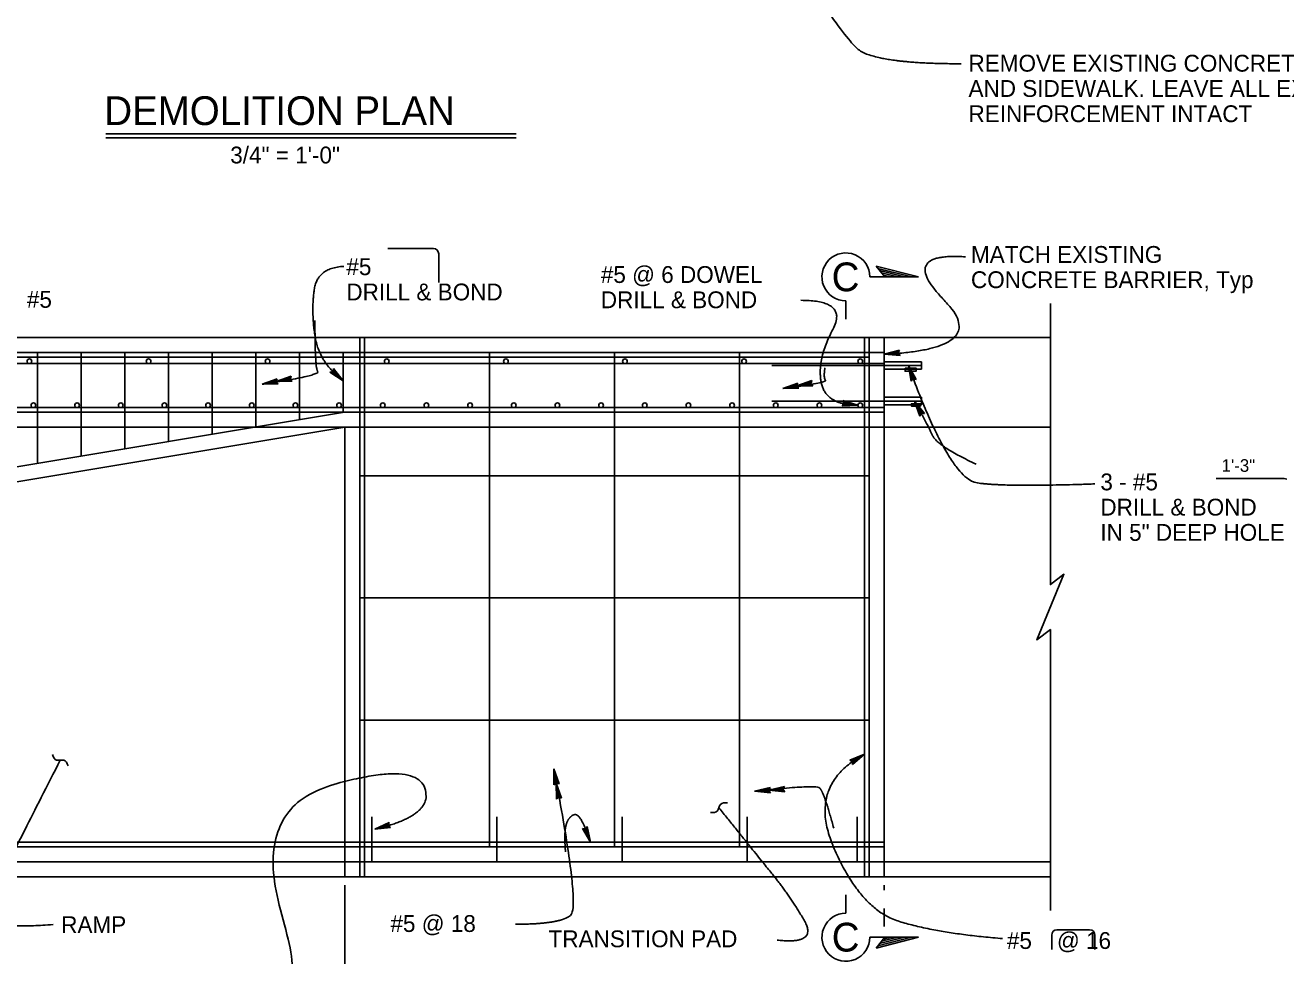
# Model space of a CAD drawing. Extents: x 0 to 2.83, y 0 to 1.83.
# Drawn here: x 0.891 to 1.767, y 0.388 to 1.035 of the extents above; entities that cross this region are included whole.
import ezdxf

# ---------------------------------------------------------------- set-up
doc = ezdxf.new("R2010")
doc.units = 0
for name, color, linetype in [('str_Concrete-A', 7, 'Continuous'), ('str_Dimensions-A', 7, 'Continuous'), ('str_Existing-Concrete-A', 7, 'Continuous'), ('str_Guideline-NoPlot-A', 7, 'Continuous'), ('str_Masking-Shape-A', 7, 'Continuous'), ('str_Reinforcement-B', 7, 'Continuous'), ('str_Text-A', 7, 'Continuous')]:
    doc.layers.add(name, color=color, linetype=linetype)

msp = doc.modelspace()

# ---------------------------------------------------------------- linework, layer by layer
at = {"layer": 'str_Concrete-A'}
for p, q in [((0.77726, 0.81756), (1.48829, 0.81756)), ((1.48829, 0.44256), (1.48829, 0.81756)), ((1.48829, 0.75506), (0.77726, 0.75506)), ((0.80079, 0.70298), (1.11329, 0.75506)), ((1.11329, 0.44256), (1.11329, 0.75506)), ((0.77726, 0.45298), (1.48829, 0.45298)), ((0.77726, 0.44256), (1.48829, 0.44256))]:
    msp.add_line(p, q, dxfattribs=at)
at = {"layer": 'str_Dimensions-A'}
for p, q in [((1.11329, 0.43671), (1.11329, 0.33657)), ((1.48829, 0.43671), (1.48829, 0.43318)), ((1.48829, 0.4206), (1.48829, 0.40809))]:
    msp.add_line(p, q, dxfattribs=at)
at = {"layer": 'str_Existing-Concrete-A'}
for p, q in [((1.48829, 0.81756), (1.60384, 0.81756)), ((1.48829, 0.80063), (1.51433, 0.80063)), ((1.51433, 0.80063), (1.51433, 0.79542)), ((1.48829, 0.79542), (1.51433, 0.79542)), ((1.48829, 0.77589), (1.51433, 0.77589)), ((1.51433, 0.77589), (1.51433, 0.77068)), ((1.48829, 0.77068), (1.51433, 0.77068)), ((1.48829, 0.75506), (1.60384, 0.75506)), ((1.48829, 0.45298), (1.60384, 0.45298)), ((1.48829, 0.44256), (1.60384, 0.44256))]:
    msp.add_line(p, q, dxfattribs=at)
msp.add_lwpolyline([(1.60384, 0.841), (1.60384, 0.64568), (1.61321, 0.65286), (1.59446, 0.60726), (1.60384, 0.61443), (1.60384, 0.41912)], dxfattribs=at)
at = {"layer": 'str_Guideline-NoPlot-A'}
for p, q in [((1.12371, 0.44256), (1.12371, 0.81756)), ((1.12696, 0.44256), (1.12696, 0.81756)), ((1.47462, 0.44256), (1.47462, 0.81756)), ((1.47787, 0.44256), (1.47787, 0.81756)), ((0.77726, 0.80714), (1.48829, 0.80714)), ((0.77726, 0.79933), (1.48829, 0.79933)), ((0.77726, 0.76873), (1.48829, 0.76873)), ((1.48829, 0.76548), (0.77726, 0.76548)), ((0.79908, 0.71325), (1.11158, 0.76533)), ((0.66236, 0.46665), (1.48829, 0.46665)), ((0.6768, 0.46339), (1.48829, 0.46339))]:
    msp.add_line(p, q, dxfattribs=at)
at = {"layer": 'str_Masking-Shape-A'}
for points in [[(1.50287, 0.79624), (1.51041, 0.79624), (1.51041, 0.79396), (1.50287, 0.79396)], [(1.51344, 0.77142), (1.50725, 0.77142), (1.50725, 0.76974), (1.51344, 0.76974)]]:
    msp.add_lwpolyline(points, close=True, dxfattribs=at)
at = {"layer": 'str_Reinforcement-B'}
for p, q in [((1.1749, 0.87931), (1.14314, 0.87931)), ((1.17859, 0.85568), (1.17859, 0.87562)), ((0.89973, 0.80714), (0.89973, 0.73003)), ((0.93009, 0.80714), (0.93009, 0.73509)), ((0.96045, 0.80714), (0.96045, 0.74015)), ((0.99081, 0.80714), (0.99081, 0.74521)), ((1.02117, 0.80714), (1.02117, 0.75027)), ((1.05153, 0.80714), (1.05153, 0.75533)), ((1.08189, 0.80714), (1.08189, 0.76039)), ((1.11225, 0.80714), (1.11225, 0.76545)), ((1.12696, 0.46339), (1.12696, 0.80714)), ((1.21388, 0.46339), (1.21388, 0.80714)), ((1.30079, 0.46339), (1.30079, 0.80714)), ((1.3877, 0.46339), (1.3877, 0.80714)), ((1.47462, 0.46339), (1.47462, 0.80714)), ((0.77726, 0.80389), (1.47787, 0.80389)), ((1.41017, 0.79803), (1.51433, 0.79803)), ((1.41017, 0.77329), (1.51433, 0.77329)), ((0.77726, 0.76548), (1.47787, 0.76548)), ((1.12371, 0.72133), (1.47787, 0.72133)), ((1.71913, 0.71934), (1.76627, 0.71934)), ((1.12371, 0.63644), (1.47787, 0.63644)), ((1.12371, 0.55154), (1.47787, 0.55154)), ((1.13217, 0.45298), (1.13217, 0.48423)), ((1.21909, 0.45298), (1.21909, 0.48423)), ((1.306, 0.45298), (1.306, 0.48423)), ((1.39291, 0.45298), (1.39291, 0.48423)), ((1.46941, 0.45298), (1.46941, 0.48423)), ((1.12371, 0.46665), (1.47787, 0.46665)), ((1.63114, 0.40571), (1.60843, 0.40571)), ((1.60474, 0.39205), (1.60474, 0.40202)), ((1.63484, 0.39205), (1.63484, 0.40202))]:
    msp.add_line(p, q, dxfattribs=at)
for centre in [(0.89404, 0.80096), (0.97684, 0.80096), (1.05964, 0.80096), (1.14244, 0.80096), (1.22524, 0.80096), (1.30804, 0.80096), (1.39084, 0.80096), (1.47169, 0.80096), (0.8968, 0.77036), (0.92716, 0.77036), (0.95752, 0.77036), (0.98788, 0.77036), (1.01824, 0.77036), (1.0486, 0.77036), (1.07896, 0.77036), (1.10932, 0.77036), (1.13968, 0.77036), (1.17004, 0.77036), (1.2004, 0.77036), (1.23076, 0.77036), (1.26112, 0.77036), (1.29148, 0.77036), (1.32184, 0.77036), (1.3522, 0.77036), (1.38256, 0.77036), (1.41292, 0.77036), (1.44328, 0.77036), (1.47169, 0.77036)]:
    msp.add_circle(centre, 0.00163, dxfattribs=at)
for centre, radius, start, end in [((1.1749, 0.87562), 0.00369, 0, 90), ((1.76627, 0.71332), 0.00601, 71.56505, 90), ((1.60843, 0.40202), 0.00369, 90, 180), ((1.63114, 0.40202), 0.00369, 0, 90)]:
    msp.add_arc(centre, radius, start, end, dxfattribs=at)
at = {"layer": 'str_Text-A'}
for p, q in [((0.94717, 0.95918), (1.23244, 0.95918)), ((0.94717, 0.95618), (1.23244, 0.95618)), ((1.47832, 0.85959), (1.51208, 0.85959)), ((1.51208, 0.85959), (1.4826, 0.8671)), ((1.48869, 0.85959), (1.4826, 0.8671)), ((1.50723, 0.85959), (1.48387, 0.86555)), ((1.50239, 0.85959), (1.48513, 0.86399)), ((1.49754, 0.85959), (1.48639, 0.86243)), ((1.49269, 0.85959), (1.48765, 0.86087)), ((1.46165, 0.84292), (1.46165, 0.83024)), ((1.48829, 0.80584), (1.49901, 0.80868)), ((1.48829, 0.80584), (1.49877, 0.8082)), ((1.49854, 0.80772), (1.48829, 0.80584)), ((1.4983, 0.80724), (1.48829, 0.80584)), ((1.49806, 0.80675), (1.48829, 0.80584)), ((1.48829, 0.80584), (1.49838, 0.80633)), ((1.49806, 0.80675), (1.49854, 0.80772)), ((1.49871, 0.8059), (1.49806, 0.80675)), ((1.49854, 0.80772), (1.49901, 0.80868)), ((1.48829, 0.80584), (1.49871, 0.8059)), ((1.49935, 0.80504), (1.48829, 0.80584)), ((1.49903, 0.80547), (1.48829, 0.80584)), ((1.49871, 0.8059), (1.49935, 0.80504)), ((1.50846, 0.78881), (1.50511, 0.79803)), ((1.50713, 0.78712), (1.50511, 0.79803)), ((1.50511, 0.79803), (1.51056, 0.78837)), ((1.50951, 0.78859), (1.50511, 0.79803)), ((1.50511, 0.79803), (1.50779, 0.78797)), ((1.50746, 0.78754), (1.50511, 0.79803)), ((1.50511, 0.79803), (1.50813, 0.78839)), ((1.50899, 0.7887), (1.50511, 0.79803)), ((1.50511, 0.79803), (1.51004, 0.78848)), ((1.06563, 0.7868), (1.07604, 0.79063)), ((1.06563, 0.7868), (1.07585, 0.79013)), ((1.07566, 0.78963), (1.06563, 0.7868)), ((1.07546, 0.78913), (1.06563, 0.7868)), ((1.07527, 0.78863), (1.07566, 0.78963)), ((1.07566, 0.78963), (1.07604, 0.79063)), ((1.104, 0.79362), (1.10297, 0.79333)), ((1.11225, 0.78726), (1.10297, 0.79333)), ((1.11225, 0.78726), (1.10348, 0.79348)), ((1.10503, 0.79392), (1.104, 0.79362)), ((1.104, 0.79362), (1.11225, 0.78726)), ((1.10452, 0.79377), (1.11225, 0.78726)), ((1.10524, 0.79497), (1.10503, 0.79392)), ((1.10503, 0.79392), (1.11225, 0.78726)), ((1.11225, 0.78726), (1.10514, 0.79444)), ((1.10524, 0.79497), (1.10544, 0.79602)), ((1.11225, 0.78726), (1.10524, 0.79497)), ((1.10534, 0.79549), (1.11225, 0.78726)), ((1.10544, 0.79602), (1.11225, 0.78726)), ((1.50779, 0.78797), (1.50846, 0.78881)), ((1.50846, 0.78881), (1.50951, 0.78859)), ((1.05578, 0.78494), (1.06619, 0.78877)), ((1.05578, 0.78494), (1.066, 0.78827)), ((1.06581, 0.78777), (1.05578, 0.78494)), ((1.06562, 0.78727), (1.05578, 0.78494)), ((1.06543, 0.78676), (1.05578, 0.78494)), ((1.05578, 0.78494), (1.06579, 0.78637)), ((1.05578, 0.78494), (1.06615, 0.78597)), ((1.06651, 0.78558), (1.05578, 0.78494)), ((1.06687, 0.78518), (1.05578, 0.78494)), ((1.06543, 0.78676), (1.06581, 0.78777)), ((1.06615, 0.78597), (1.06543, 0.78676)), ((1.07527, 0.78863), (1.06563, 0.7868)), ((1.06563, 0.7868), (1.07563, 0.78823)), ((1.06563, 0.7868), (1.076, 0.78783)), ((1.07636, 0.78744), (1.06563, 0.7868)), ((1.07672, 0.78704), (1.06563, 0.7868)), ((1.06581, 0.78777), (1.06619, 0.78877)), ((1.06615, 0.78597), (1.06687, 0.78518)), ((1.076, 0.78783), (1.07527, 0.78863)), ((1.076, 0.78783), (1.07672, 0.78704)), ((1.41774, 0.78207), (1.4282, 0.78577)), ((1.41774, 0.78207), (1.428, 0.78527)), ((1.4278, 0.78477), (1.41774, 0.78207)), ((1.42761, 0.78427), (1.41774, 0.78207)), ((1.42741, 0.78377), (1.41774, 0.78207)), ((1.41774, 0.78207), (1.42776, 0.78337)), ((1.41774, 0.78207), (1.42812, 0.78297)), ((1.42848, 0.78257), (1.41774, 0.78207)), ((1.42883, 0.78217), (1.41774, 0.78207)), ((1.42741, 0.78377), (1.4278, 0.78477)), ((1.42812, 0.78297), (1.42741, 0.78377)), ((1.42761, 0.78381), (1.43807, 0.78751)), ((1.42761, 0.78381), (1.43787, 0.78701)), ((1.43767, 0.78651), (1.42761, 0.78381)), ((1.43747, 0.78601), (1.42761, 0.78381)), ((1.43728, 0.78551), (1.42761, 0.78381)), ((1.42761, 0.78381), (1.43763, 0.78511)), ((1.42761, 0.78381), (1.43799, 0.78471)), ((1.43835, 0.78431), (1.42761, 0.78381)), ((1.4387, 0.78391), (1.42761, 0.78381)), ((1.4278, 0.78477), (1.4282, 0.78577)), ((1.42812, 0.78297), (1.42883, 0.78217)), ((1.43728, 0.78551), (1.43767, 0.78651)), ((1.43799, 0.78471), (1.43728, 0.78551)), ((1.43767, 0.78651), (1.43807, 0.78751)), ((1.43799, 0.78471), (1.4387, 0.78391)), ((1.50779, 0.78797), (1.50713, 0.78712)), ((1.50951, 0.78859), (1.51056, 0.78837)), ((1.4599, 0.77265), (1.45946, 0.77363)), ((1.45946, 0.77363), (1.47006, 0.77036)), ((1.46034, 0.77167), (1.45966, 0.77084)), ((1.45968, 0.77314), (1.47006, 0.77036)), ((1.47006, 0.77036), (1.4599, 0.77265)), ((1.4599, 0.77265), (1.46034, 0.77167)), ((1.46, 0.77125), (1.47006, 0.77036)), ((1.47006, 0.77036), (1.46012, 0.77216)), ((1.46034, 0.77167), (1.47006, 0.77036)), ((1.51411, 0.76476), (1.50926, 0.77329)), ((1.51308, 0.76288), (1.50926, 0.77329)), ((1.50926, 0.77329), (1.51626, 0.76468)), ((1.51518, 0.76472), (1.50926, 0.77329)), ((1.50926, 0.77329), (1.5136, 0.76382)), ((1.51334, 0.76335), (1.50926, 0.77329)), ((1.50926, 0.77329), (1.51385, 0.76429)), ((1.51465, 0.76474), (1.50926, 0.77329)), ((1.50926, 0.77329), (1.51572, 0.7647)), ((1.45966, 0.77084), (1.45898, 0.77001)), ((1.47006, 0.77036), (1.45898, 0.77001)), ((1.47006, 0.77036), (1.45932, 0.77042)), ((1.45966, 0.77084), (1.47006, 0.77036)), ((1.5136, 0.76382), (1.51308, 0.76288)), ((1.5136, 0.76382), (1.51411, 0.76476)), ((1.51411, 0.76476), (1.51518, 0.76472)), ((1.51518, 0.76472), (1.51626, 0.76468)), ((1.46429, 0.52367), (1.47462, 0.52771)), ((1.46477, 0.52343), (1.47462, 0.52771)), ((1.47462, 0.52771), (1.46524, 0.52318)), ((1.47462, 0.52771), (1.46572, 0.52293)), ((1.47462, 0.52771), (1.46616, 0.52054)), ((1.47462, 0.52771), (1.46617, 0.52107)), ((1.46618, 0.52161), (1.47462, 0.52771)), ((1.46619, 0.52268), (1.47462, 0.52771)), ((1.46619, 0.52215), (1.47462, 0.52771)), ((1.2603, 0.50785), (1.2586, 0.51752)), ((1.2587, 0.50643), (1.2586, 0.51752)), ((1.2586, 0.51752), (1.2623, 0.50706)), ((1.2613, 0.50746), (1.2586, 0.51752)), ((1.2586, 0.51752), (1.2595, 0.50714)), ((1.2591, 0.50678), (1.2586, 0.51752)), ((1.2586, 0.51752), (1.2599, 0.5075)), ((1.2608, 0.50765), (1.2586, 0.51752)), ((1.2586, 0.51752), (1.2618, 0.50726)), ((1.46524, 0.52318), (1.46429, 0.52367)), ((1.46524, 0.52318), (1.46619, 0.52268)), ((1.46618, 0.52161), (1.46616, 0.52054)), ((1.46619, 0.52268), (1.46618, 0.52161)), ((1.2595, 0.50714), (1.2587, 0.50643)), ((1.2595, 0.50714), (1.2603, 0.50785)), ((1.2603, 0.50785), (1.2613, 0.50746)), ((1.26204, 0.49798), (1.26034, 0.50765)), ((1.26043, 0.49656), (1.26034, 0.50765)), ((1.26034, 0.50765), (1.26403, 0.49719)), ((1.26303, 0.49759), (1.26034, 0.50765)), ((1.26034, 0.50765), (1.26124, 0.49727)), ((1.26083, 0.49691), (1.26034, 0.50765)), ((1.26034, 0.50765), (1.26164, 0.49763)), ((1.26254, 0.49779), (1.26034, 0.50765)), ((1.26034, 0.50765), (1.26353, 0.49739)), ((1.2613, 0.50746), (1.2623, 0.50706)), ((1.39815, 0.502), (1.40893, 0.50461)), ((1.39815, 0.502), (1.40868, 0.50413)), ((1.40844, 0.50366), (1.39815, 0.502)), ((1.40819, 0.50318), (1.39815, 0.502)), ((1.40794, 0.50271), (1.39815, 0.502)), ((1.39815, 0.502), (1.40825, 0.50227)), ((1.40919, 0.50096), (1.39815, 0.502)), ((1.39815, 0.502), (1.40857, 0.50184)), ((1.40888, 0.5014), (1.39815, 0.502)), ((1.40794, 0.50271), (1.40844, 0.50366)), ((1.40857, 0.50184), (1.40794, 0.50271)), ((1.40815, 0.50272), (1.41893, 0.50533)), ((1.40815, 0.50272), (1.41868, 0.50485)), ((1.41843, 0.50437), (1.40815, 0.50272)), ((1.41818, 0.5039), (1.40815, 0.50272)), ((1.41794, 0.50342), (1.40815, 0.50272)), ((1.40815, 0.50272), (1.41825, 0.50299)), ((1.41919, 0.50168), (1.40815, 0.50272)), ((1.40815, 0.50272), (1.41856, 0.50255)), ((1.41888, 0.50212), (1.40815, 0.50272)), ((1.40844, 0.50366), (1.40893, 0.50461)), ((1.40857, 0.50184), (1.40919, 0.50096)), ((1.41794, 0.50342), (1.41843, 0.50437)), ((1.41856, 0.50255), (1.41794, 0.50342)), ((1.41843, 0.50437), (1.41893, 0.50533)), ((1.41856, 0.50255), (1.41919, 0.50168)), ((1.26124, 0.49727), (1.26043, 0.49656)), ((1.26124, 0.49727), (1.26204, 0.49798)), ((1.26204, 0.49798), (1.26303, 0.49759)), ((1.26303, 0.49759), (1.26403, 0.49719)), ((1.13412, 0.4756), (1.14416, 0.48032)), ((1.13412, 0.4756), (1.14401, 0.4798)), ((1.14387, 0.47929), (1.13412, 0.4756)), ((1.14372, 0.47877), (1.13412, 0.4756)), ((1.14357, 0.47825), (1.13412, 0.4756)), ((1.13412, 0.4756), (1.14397, 0.47789)), ((1.13412, 0.4756), (1.14436, 0.47753)), ((1.14475, 0.47716), (1.13412, 0.4756)), ((1.14515, 0.4768), (1.13412, 0.4756)), ((1.14357, 0.47825), (1.14387, 0.47929)), ((1.14436, 0.47753), (1.14357, 0.47825)), ((1.14387, 0.47929), (1.14416, 0.48032)), ((1.14436, 0.47753), (1.14515, 0.4768)), ((1.27954, 0.47596), (1.27849, 0.47614)), ((1.28421, 0.46665), (1.27849, 0.47614)), ((1.28421, 0.46665), (1.27902, 0.47605)), ((1.27954, 0.47596), (1.28421, 0.46665)), ((1.2806, 0.47577), (1.27954, 0.47596)), ((1.28007, 0.47586), (1.28421, 0.46665)), ((1.28124, 0.47663), (1.2806, 0.47577)), ((1.2806, 0.47577), (1.28421, 0.46665)), ((1.28421, 0.46665), (1.28092, 0.4762)), ((1.28124, 0.47663), (1.28188, 0.47749)), ((1.28421, 0.46665), (1.28124, 0.47663)), ((1.28156, 0.47706), (1.28421, 0.46665)), ((1.28188, 0.47749), (1.28421, 0.46665)), ((1.46165, 0.4172), (1.46165, 0.42988)), ((1.47832, 0.40053), (1.51208, 0.40053)), ((1.51208, 0.40053), (1.4826, 0.39301)), ((1.48869, 0.40053), (1.4826, 0.39301)), ((1.50723, 0.40053), (1.48387, 0.39457)), ((1.50239, 0.40053), (1.48513, 0.39613)), ((1.49754, 0.40053), (1.48639, 0.39769)), ((1.49269, 0.40053), (1.48765, 0.39925))]:
    msp.add_line(p, q, dxfattribs=at)
for centre, start, end in [((1.46165, 0.85959), 0.00004, 270.00053), ((1.46165, 0.40053), 89.99947, 359.99996)]:
    msp.add_arc(centre, 0.01667, start, end, dxfattribs=at)
for points, degree in [([(1.54191, 1.00778), (1.48718, 1.00778), (1.45671, 1.02527), (1.3658, 1.17749)], 2), ([(1.54476, 0.87353), (1.49724, 0.87681), (1.5633, 0.80939), (1.48829, 0.80584)], 2), ([(1.11265, 0.86688), (1.09417, 0.86613), (1.08982, 0.83484), (1.09569, 0.79985), (1.11225, 0.78726)], 2), ([(1.43041, 0.84332), (1.46352, 0.84332), (1.44154, 0.80247), (1.44733, 0.7705), (1.47006, 0.77036)], 2), ([(1.09255, 0.82936), (1.09245, 0.79649), (1.0965, 0.79112), (1.05578, 0.78494)], 2), ([(1.63471, 0.71568), (1.57188, 0.71348), (1.53374, 0.7193), (1.50511, 0.79803)], 2), ([(1.44715, 0.79645), (1.44595, 0.78962), (1.44901, 0.78589), (1.41774, 0.78207)], 2), ([(1.55222, 0.7293), (1.52478, 0.7424), (1.51874, 0.7566), (1.50926, 0.77329)], 2), ([(0.90996, 0.52764), (0.91061, 0.52564), (0.91231, 0.52244), (0.9185, 0.52478), (0.9202, 0.52158), (0.92085, 0.51959)], 3), ([(1.57061, 0.39958), (1.5238, 0.40336), (1.47123, 0.42054), (1.43463, 0.50657), (1.47462, 0.52771)], 2), ([(0.91041, 0.40935), (0.85858, 0.40543), (0.86695, 0.42863), (0.91541, 0.52361)], 2), ([(1.23206, 0.40954), (1.26402, 0.40954), (1.27687, 0.42268), (1.2586, 0.51752)], 2), ([(1.13412, 0.4756), (1.17563, 0.48527), (1.16216, 0.52298), (1.04738, 0.48989), (1.09206, 0.34113), (1.0437, 0.3416)], 2), ([(1.4532, 0.47632), (1.44624, 0.5024), (1.44004, 0.50656), (1.39815, 0.502)], 2), ([(1.36751, 0.48724), (1.36959, 0.48701), (1.37321, 0.48725), (1.37362, 0.49385), (1.37723, 0.49409), (1.37932, 0.49386)], 3), ([(1.2667, 0.45992), (1.26567, 0.47362), (1.26874, 0.48418), (1.27694, 0.48752), (1.28421, 0.46665)], 2), ([(1.41389, 0.39852), (1.44243, 0.39529), (1.4231, 0.42876), (1.40076, 0.45642), (1.37341, 0.49055)], 2)]:
    msp.add_open_spline(points, degree=degree, dxfattribs=at)

# ---------------------------------------------------------------- texts
for s, height, p in [('REMOVE EXISTING CONCRETE BARRIER', 0.0117, (1.54691, 1.0023)), ('AND SIDEWALK. LEAVE ALL EXISTING', 0.0117, (1.54691, 0.98475)), ('DEMOLITION PLAN', 0.02, (0.94608, 0.96518)), ('REINFORCEMENT INTACT', 0.0117, (1.54691, 0.9672)), ('3/4" = 1\'-0"', 0.0117, (1.03363, 0.93848)), ('MATCH EXISTING', 0.0117, (1.54861, 0.86935)), ('#5', 0.0117, (1.11437, 0.86083)), ('#5 @ 6 DOWEL', 0.0117, (1.29129, 0.85539)), ('C', 0.02, (1.45177, 0.84962)), ('CONCRETE BARRIER, Typ', 0.0117, (1.54861, 0.8518)), ('DRILL & BOND', 0.0117, (1.11437, 0.84328)), ('#5', 0.0117, (0.89224, 0.83811)), ('DRILL & BOND', 0.0117, (1.29129, 0.83784)), ('1\'-3"', 0.008775, (1.72285, 0.72409)), ('3 - #5', 0.0117, (1.63859, 0.71122)), ('DRILL & BOND', 0.0117, (1.63859, 0.69367)), ('IN 5" DEEP HOLE', 0.0117, (1.63859, 0.67612)), ('RAMP', 0.0117, (0.91611, 0.4034)), ('#5 @ 18', 0.0117, (1.145, 0.40419)), ('TRANSITION PAD', 0.0117, (1.25495, 0.39356)), ('C', 0.02, (1.45182, 0.39057)), ('#5    @ 16', 0.0117, (1.5736, 0.39237))]:
    msp.add_text(s, height=height, dxfattribs=at).set_placement(p)

doc.saveas('drawing.dxf')
